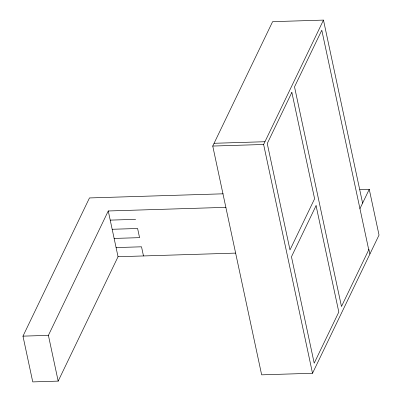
<?xml version="1.0" encoding="UTF-8"?>
<svg xmlns="http://www.w3.org/2000/svg" width="402" height="402" viewBox="0 0 402 402"><rect width="100%" height="100%" fill="white"/><g stroke="black" fill="none" stroke-linecap="round" stroke-linejoin="round"><path stroke-width="0.6" d="M225.964 207.342L108.264 210.975L118.042 256.732L58.184 381.116L32.748 381.9L22.969 336.142L89.48 197.94L223.13 193.814M58.184 381.116L48.401 335.358L108.264 210.975M359.845 189.598L369.252 189.307L379.031 235.064L312.52 373.267L261.652 374.835L212.748 146.052L272.611 21.668L323.479 20.1L362.599 203.126M312.52 373.267L263.617 144.484L323.479 20.1M359.941 208.653L369.252 189.307M214.08 143.288L264.948 141.72M212.748 146.052L263.617 144.484M110.218 220.125L135.65 219.341M112.173 229.281L137.61 228.492L139.564 237.647L114.133 238.431M116.088 247.582L141.519 246.798L143.479 255.948M118.042 256.732L235.632 253.104M22.969 336.142L48.401 335.358M369.92 253.999L368.941 249.421L341.474 306.5L294.525 86.867L321.796 30.205L368.745 249.838M291.862 92.395L267.255 143.529L289.993 249.913L314.605 198.779L291.862 92.395M316.072 205.643L291.46 256.777L314.203 363.162L338.811 312.027L316.072 205.643"/></g></svg>
